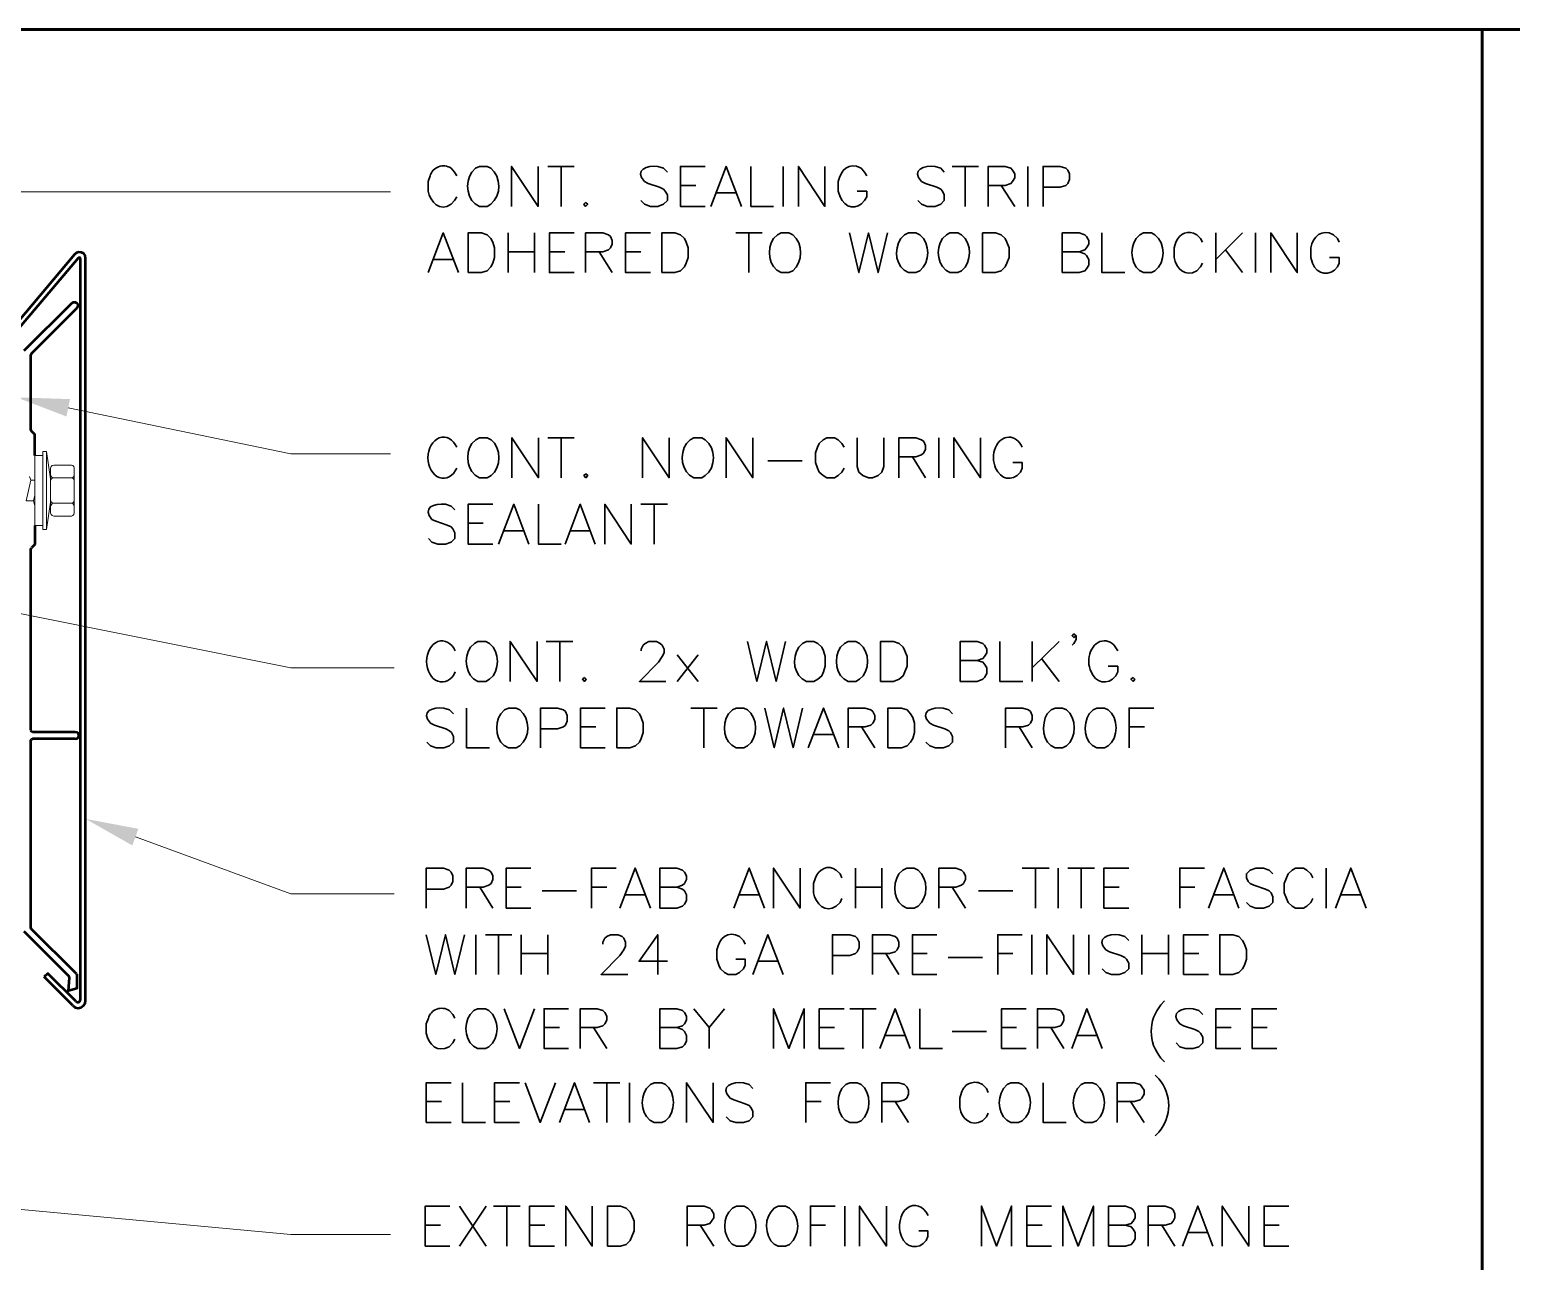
# Model space of a CAD drawing. Header units: inches. Extents: x 5 to 516, y -193 to 129.
# Drawn here: x 362.588 to 367.237, y -20.789 to -16.926 of the extents above; entities that cross this region are included whole.
import ezdxf

# ---------------------------------------------------------------- set-up
doc = ezdxf.new("R2010")
doc.units = ezdxf.units.IN
doc.header["$MEASUREMENT"] = 0
doc.layers.add('PDF5_Geometry', color=7, linetype='Continuous')
doc.layers.add('PDF5_Solid Fills', color=7, linetype='Continuous')

msp = doc.modelspace()

# ---------------------------------------------------------------- linework, layer by layer
at = {"layer": 'PDF5_Geometry', "lineweight": 60}
for points in [[(379.067698, -46.9256782), (379.067698, -16.9256758), (334.0676944, -16.9256758), (334.0676944, -46.9256782)], [(367.1454751, -24.4323428), (367.1454751, -16.9256758)]]:
    msp.add_lwpolyline(points, dxfattribs=at)
at = {"layer": 'PDF5_Geometry', "lineweight": 35}
for points in [[(363.9276969, -17.384563), (363.9210302, -17.3723408), (363.9099191, -17.3601185, 0.508478841), (363.8443635, -17.384563), (363.8376968, -17.4023408), (363.8376968, -17.4323408)], [(366.1488082, -19.9723408), (366.1376971, -19.984563, 0.369416811), (366.1376971, -20.1512297), (366.1488082, -20.1634519)], [(363.9221415, -20.0267864), (363.9154749, -20.0145642), (363.9043637, -20.002342, 0.508362924), (363.8388082, -20.0267864), (363.8321415, -20.0445642), (363.8321415, -20.0734531)], [(366.1199193, -20.2045638), (366.1310305, -20.216786, -0.369416811), (366.1310305, -20.3834527), (366.1199193, -20.3956749)], [(365.5954747, -20.2590094), (365.5899192, -20.2467872), (365.5776969, -20.2345649, 0.508478841), (365.5121414, -20.2590094), (365.5065858, -20.2767872), (365.5065858, -20.3067872)]]:
    msp.add_lwpolyline(points, format="xyb", dxfattribs=at)
for points in [[(364.0343629, -17.3601186), (364.0232518, -17.3545631), (363.9988073, -17.3545631), (363.9865851, -17.3601186), (363.975474, -17.3723409)], [(364.0999189, -17.4801192), (364.0999189, -17.3545636), (364.1832522, -17.4801192), (364.1832522, -17.3545636)], [(364.2132521, -17.3545631), (364.2965855, -17.3545631)], [(364.2554749, -17.3545631), (364.2554749, -17.4801186)], [(364.5888082, -17.3723401), (364.576586, -17.3601179), (364.5588082, -17.3545624)], [(364.7076966, -17.4801192), (364.6299188, -17.4801192), (364.6299188, -17.3545636), (364.7076966, -17.3545636)], [(364.725475, -17.4801192), (364.7732528, -17.3545636), (364.8210306, -17.4801192)], [(364.85103, -17.3545631), (364.85103, -17.4801186), (364.9221411, -17.4801186)], [(364.9521415, -17.3545631), (364.9521415, -17.4801186)], [(364.9999196, -17.4801192), (364.9999196, -17.3545636), (365.083253, -17.4801192), (365.083253, -17.3545636)], [(365.2143633, -17.384563), (365.2076966, -17.3723408), (365.1965855, -17.3601185)], [(365.4576969, -17.3723401), (365.4465858, -17.3601179), (365.428808, -17.3545624)], [(365.4821415, -17.3545631), (365.5654748, -17.3545631)], [(365.523252, -17.3545631), (365.523252, -17.4801186)], [(365.5954747, -17.4801192), (365.5954747, -17.3545636), (365.6488081, -17.3545636), (365.6665858, -17.3601192), (365.6721414, -17.3667858), (365.6788081, -17.377897), (365.6788081, -17.3901192), (365.6721414, -17.4023414), (365.6665858, -17.407897), (365.6488081, -17.4145636), (365.5954747, -17.4145636)], [(365.7199198, -17.3545631), (365.7199198, -17.4801186)], [(365.7676967, -17.4801192), (365.7676967, -17.3545636), (365.8210301, -17.3545636), (365.8388078, -17.3601192), (365.8454745, -17.3667858), (365.8510301, -17.377897), (365.8510301, -17.3956747), (365.8454745, -17.407897), (365.8388078, -17.4145636), (365.8210301, -17.4201192), (365.7676967, -17.4201192)], [(364.516586, -17.4023401), (364.5288082, -17.4078957), (364.5643638, -17.4201179), (364.576586, -17.4256735), (364.5821416, -17.4323401), (364.5888082, -17.4434513), (364.5888082, -17.461229), (364.576586, -17.4734513), (364.5588082, -17.4801179), (364.5354749, -17.4801179), (364.516586, -17.4734513), (364.5054749, -17.461229)], [(364.6299188, -17.4145629), (364.6776966, -17.4145629)], [(365.1243633, -17.4023408), (365.1243633, -17.4323408), (365.1310299, -17.4501186)], [(365.2076966, -17.4612297), (365.2143633, -17.4501186), (365.2143633, -17.4323408), (365.1843633, -17.4323408)], [(365.3865858, -17.4023401), (365.398808, -17.4078957), (365.4343636, -17.4201179), (365.4465858, -17.4256735), (365.4521413, -17.4323401), (365.4576969, -17.4434513), (365.4576969, -17.461229), (365.4465858, -17.4734513), (365.428808, -17.4801179), (365.4043635, -17.4801179), (365.3865858, -17.4734513), (365.3743635, -17.461229)], [(365.6365864, -17.4145629), (365.6788086, -17.4801185)], [(363.9099191, -17.4734519), (363.9210302, -17.4612297), (363.9276969, -17.4501186)], [(363.9988073, -17.4801186), (364.0232518, -17.4801186), (364.0343629, -17.473452)], [(364.7432521, -17.4378964), (364.8032521, -17.4378964)], [(363.8376971, -17.6878964), (363.8854749, -17.563452), (363.9332527, -17.6878964)], [(364.0888082, -17.5634525), (364.0888082, -17.687897)], [(364.1721415, -17.5634525), (364.1721415, -17.687897)], [(364.2965852, -17.6878964), (364.2188074, -17.6878964), (364.2188074, -17.563452), (364.2965852, -17.563452)], [(364.3321407, -17.6878964), (364.3321407, -17.563452), (364.3865851, -17.563452), (364.4043629, -17.5690075), (364.4099185, -17.5745631), (364.415474, -17.5867853), (364.415474, -17.5990075), (364.4099185, -17.6101187), (364.4043629, -17.6167853), (364.3865851, -17.6223409), (364.3321407, -17.6223409)], [(364.5354746, -17.6878964), (364.4576968, -17.6878964), (364.4576968, -17.563452), (364.5354746, -17.563452)], [(364.803253, -17.5634525), (364.8865864, -17.5634525)], [(364.8443636, -17.5634525), (364.8443636, -17.687897)], [(364.9821407, -17.5690081), (364.9699184, -17.5634525), (364.945474, -17.5634525), (364.9343629, -17.5690081), (364.9221407, -17.5812303)], [(365.1599188, -17.5634525), (365.1899188, -17.687897), (365.2199188, -17.5634525), (365.2499188, -17.687897), (365.2799188, -17.5634525)], [(365.3810303, -17.5690081), (365.368808, -17.5634525), (365.3454747, -17.5634525), (365.3332525, -17.5690081), (365.3210303, -17.5812303)], [(365.5121417, -17.5690081), (365.4999195, -17.5634525), (365.4754751, -17.5634525), (365.464364, -17.5690081), (365.4521417, -17.5812303)], [(365.8276966, -17.6878964), (365.8276966, -17.563452), (365.8810299, -17.563452), (365.8988077, -17.5690075), (365.9043632, -17.5745631), (365.9110299, -17.5867853), (365.9110299, -17.5990075), (365.9043632, -17.6101187), (365.8988077, -17.6167853), (365.8810299, -17.6223409), (365.8276966, -17.6223409)], [(365.9521416, -17.5634525), (365.9521416, -17.687897), (366.0243638, -17.687897)], [(366.1188086, -17.5690081), (366.1076975, -17.5634525), (366.083253, -17.5634525), (366.0710308, -17.5690081), (366.0599197, -17.5812303)], [(366.2676968, -17.5923425), (366.2621412, -17.5812314), (366.249919, -17.5690092)], [(366.3099195, -17.5634525), (366.3099195, -17.687897)], [(366.3932529, -17.5634525), (366.3099195, -17.6467859)], [(366.4343634, -17.5634525), (366.4343634, -17.687897)], [(366.4821415, -17.6878964), (366.4821415, -17.563452), (366.5654749, -17.6878964), (366.5654749, -17.563452)], [(366.6965863, -17.5923425), (366.6910308, -17.5812314), (366.6788085, -17.5690092)], [(366.1843634, -17.5923425), (366.1788079, -17.6101203), (366.1788079, -17.6401203)], [(366.3399194, -17.616786), (366.3932528, -17.6878971)], [(366.6076974, -17.6101203), (366.6076974, -17.6401203), (366.613253, -17.6578981)], [(363.8565852, -17.6467859), (363.9154741, -17.6467859)], [(364.0888082, -17.6223402), (364.1721415, -17.6223402)], [(364.2188074, -17.6223402), (364.2665852, -17.6223402)], [(364.3743635, -17.6223402), (364.4154746, -17.6878957)], [(364.4576968, -17.6223402), (364.5054746, -17.6223402)], [(365.88103, -17.6223402), (365.8988078, -17.6290068), (365.9043633, -17.6345624), (365.91103, -17.6467846), (365.91103, -17.6645624), (365.9043633, -17.6756735), (365.8988078, -17.6823402), (365.88103, -17.6878957), (365.8276966, -17.6878957)], [(366.249919, -17.6823425), (366.2621412, -17.6701203), (366.2676968, -17.6578981)], [(366.6910308, -17.6701203), (366.6965863, -17.6578981), (366.6965863, -17.6401203), (366.6665863, -17.6401203)], [(364.945474, -17.687897), (364.9699184, -17.687897), (364.9821407, -17.6823414)], [(365.3454747, -17.687897), (365.368808, -17.687897), (365.3810303, -17.6823414)], [(365.4754751, -17.687897), (365.4999195, -17.687897), (365.5121417, -17.6823414)], [(366.083253, -17.687897), (366.1076975, -17.687897), (366.1188086, -17.6823414)], [(364.035474, -18.2123402), (364.0232518, -18.2056735), (363.9988073, -18.2056735), (363.9876962, -18.2123402), (363.975474, -18.2234513)], [(364.1010299, -18.3312296), (364.1010299, -18.2056741), (364.1843633, -18.3312296), (364.1843633, -18.2056741)], [(364.2132521, -18.2056735), (364.2965855, -18.2056735)], [(364.2554749, -18.2056735), (364.2554749, -18.3312291)], [(364.5110302, -18.3312296), (364.5110302, -18.2056741), (364.5943636, -18.3312296), (364.5943636, -18.2056741)], [(364.7076971, -18.2123402), (364.696586, -18.2056735), (364.6721416, -18.2056735), (364.6599194, -18.2123402), (364.6488082, -18.2234513)], [(364.773252, -18.3312296), (364.773252, -18.2056741), (364.8565853, -18.3312296), (364.8565853, -18.2056741)], [(365.1432528, -18.2356757), (365.1365861, -18.2234535), (365.1243639, -18.2123424), (365.1132528, -18.2056757), (365.0888083, -18.2056757), (365.0776972, -18.2123424), (365.065475, -18.2234535), (365.0599194, -18.2356757), (365.0532528, -18.2534535), (365.0532528, -18.2834535), (365.0599194, -18.3012313), (365.065475, -18.3134535), (365.0776972, -18.3245646), (365.0888083, -18.3312313), (365.1132528, -18.3312313), (365.1243639, -18.3245646), (365.1365861, -18.3134535), (365.1432528, -18.3012313)], [(365.1843633, -18.2056735), (365.1843633, -18.2956735), (365.1899189, -18.3134513), (365.2021411, -18.3245624), (365.2199189, -18.3312291), (365.2321411, -18.3312291), (365.2499189, -18.3245624), (365.2621411, -18.3134513), (365.2676967, -18.2956735), (365.2676967, -18.2056735)], [(365.3154748, -18.3312296), (365.3154748, -18.2056741), (365.3688081, -18.2056741), (365.3865859, -18.2123407), (365.3932526, -18.2178963), (365.3988081, -18.2301185), (365.3988081, -18.2412296), (365.3932526, -18.2534519), (365.3865859, -18.2590074), (365.3688081, -18.2656741), (365.3154748, -18.2656741)], [(365.4410298, -18.2056735), (365.4410298, -18.3312291)], [(365.4876968, -18.3312296), (365.4876968, -18.2056741), (365.5710301, -18.3312296), (365.5710301, -18.2056741)], [(365.3576964, -18.2656756), (365.3988075, -18.3312312)], [(364.9043634, -18.2778962), (365.0121412, -18.2778962)], [(365.696586, -18.3134535), (365.7021416, -18.3012313), (365.7021416, -18.2834535), (365.6732527, -18.2834535)], [(363.9988073, -18.3312291), (364.0232518, -18.3312291), (364.035474, -18.3245624)], [(364.6721416, -18.3312291), (364.696586, -18.3312291), (364.7076971, -18.3245624)], [(363.9221415, -18.4323423), (363.9099193, -18.4201201), (363.8921415, -18.4145645)], [(364.0410299, -18.5390069), (363.9632521, -18.5390069), (363.9632521, -18.4145624), (364.0410299, -18.4145624)], [(364.0588083, -18.5390069), (364.1065861, -18.4145624), (364.1543639, -18.5390069)], [(364.1843633, -18.414563), (364.1843633, -18.5390074), (364.2554744, -18.5390074)], [(364.2676966, -18.5390069), (364.3154744, -18.4145624), (364.3621411, -18.5390069)], [(364.3921417, -18.5390069), (364.3921417, -18.4145624), (364.475475, -18.5390069), (364.475475, -18.4145624)], [(364.5054749, -18.414563), (364.5888082, -18.414563)], [(364.5476965, -18.414563), (364.5476965, -18.5390074)], [(363.8499193, -18.4623423), (363.8621415, -18.4678979), (363.8976971, -18.4801201), (363.9099193, -18.4856756), (363.9154749, -18.4912312), (363.9221415, -18.5034534), (363.9221415, -18.5212312), (363.9099193, -18.5334534), (363.8921415, -18.539009), (363.8688082, -18.539009), (363.8499193, -18.5334534), (363.8388082, -18.5212312)], [(363.9632521, -18.4734529), (364.0110299, -18.4734529)], [(364.0765853, -18.4978963), (364.1365854, -18.4978963)], [(364.2854748, -18.4978963), (364.3443637, -18.4978963)], [(365.8710304, -18.8267854), (365.8643637, -18.832341), (365.8588082, -18.8267854), (365.8643637, -18.8212299), (365.8710304, -18.8267854), (365.8710304, -18.8390076), (365.8643637, -18.8512299), (365.8588082, -18.8567854)], [(364.0310297, -18.8512291), (364.0188075, -18.8445625), (363.9943631, -18.8445625), (363.983252, -18.8512291), (363.9710297, -18.8623403)], [(364.0954746, -18.9701186), (364.0954746, -18.844563), (364.1799191, -18.9701186), (364.1799191, -18.844563)], [(364.2088079, -18.8445625), (364.2921412, -18.8445625)], [(364.2510295, -18.8445625), (364.2510295, -18.970118)], [(364.506586, -18.8745647), (364.506586, -18.8690091), (364.5132526, -18.8567869), (364.5188082, -18.8512313), (364.5310304, -18.8445646), (364.5543638, -18.8445646), (364.566586, -18.8512313), (364.5721415, -18.8567869), (364.5788082, -18.8690091), (364.5788082, -18.8801202), (364.5721415, -18.8923424), (364.5610304, -18.9101202), (364.5010304, -18.9701202), (364.5843638, -18.9701202)], [(364.8399193, -18.8445625), (364.8699193, -18.970118), (364.8999193, -18.8445625), (364.9299193, -18.970118), (364.9599193, -18.8445625)], [(365.0254753, -18.970118), (365.0488086, -18.970118), (365.0610308, -18.9634514), (365.073253, -18.9523403), (365.0788086, -18.940118), (365.0843642, -18.9223403), (365.0843642, -18.8923403), (365.0788086, -18.8745625), (365.073253, -18.8623403), (365.0610308, -18.8512291), (365.0488086, -18.8445625), (365.0254753, -18.8445625), (365.013253, -18.8512291), (365.0010308, -18.8623403)], [(365.1921411, -18.8512291), (365.1799189, -18.8445625), (365.1565856, -18.8445625), (365.1443633, -18.8512291), (365.1321411, -18.8623403)], [(365.5076971, -18.9701186), (365.5076971, -18.844563), (365.5610305, -18.844563), (365.5788082, -18.8512297), (365.5843638, -18.8567852), (365.5910305, -18.8690075), (365.5910305, -18.8801186), (365.5843638, -18.8923408), (365.5788082, -18.8978964), (365.5610305, -18.904563), (365.5076971, -18.904563)], [(365.632141, -18.8445625), (365.632141, -18.970118), (365.7043633, -18.970118)], [(365.817697, -18.8445625), (365.7332525, -18.9278958)], [(365.7332526, -18.8445625), (365.7332526, -18.970118)], [(364.6854744, -18.8867852), (364.6199188, -18.9701186)], [(364.6199192, -18.8867852), (364.6854748, -18.9701186)], [(365.5610305, -18.9045646), (365.5788083, -18.9101201), (365.5843639, -18.9156757), (365.5910305, -18.9278979), (365.5910305, -18.9456757), (365.5843639, -18.9578979), (365.5788083, -18.9634535), (365.5610305, -18.9701201), (365.5076972, -18.9701201)], [(365.7632525, -18.8978982), (365.8176969, -18.9701204)], [(365.9954752, -18.9523424), (366.0021418, -18.9401202), (366.0021418, -18.9223424), (365.9721418, -18.9223424)], [(363.9943631, -18.970118), (364.0188075, -18.970118), (364.0310297, -18.9634514)], [(365.1565856, -18.970118), (365.1799189, -18.970118), (365.1921411, -18.9634514)], [(363.9176961, -19.0712312), (363.9054739, -19.059009), (363.8876961, -19.0534535)], [(363.9588078, -19.0534519), (363.9588078, -19.1778964), (364.0310301, -19.1778964)], [(364.1254748, -19.0590075), (364.1143637, -19.0534519), (364.0899193, -19.0534519), (364.077697, -19.0590075), (364.0665859, -19.0712297)], [(364.1910297, -19.1778958), (364.1910297, -19.0534514), (364.244363, -19.0534514), (364.2632519, -19.0590069), (364.2688074, -19.0645625), (364.274363, -19.0767847), (364.274363, -19.0945625), (364.2688074, -19.1067847), (364.2632519, -19.1123403), (364.244363, -19.1190069), (364.1910297, -19.1190069)], [(364.3932524, -19.1778958), (364.3165858, -19.1778958), (364.3165858, -19.0534514), (364.3932524, -19.0534514)], [(364.6621409, -19.0534519), (364.7454742, -19.0534519)], [(364.7032526, -19.0534519), (364.7032526, -19.1778964)], [(364.8399185, -19.0590075), (364.8288074, -19.0534519), (364.804363, -19.0534519), (364.7932518, -19.0590075), (364.7810296, -19.0712297)], [(364.8943638, -19.0534519), (364.9243638, -19.1778964), (364.9532527, -19.0534519), (364.9832527, -19.1778964), (365.0132527, -19.0534519)], [(365.0310306, -19.1778958), (365.0788084, -19.0534514), (365.1265862, -19.1778958)], [(365.1565856, -19.1778958), (365.1565856, -19.0534514), (365.2099189, -19.0534514), (365.2276967, -19.0590069), (365.2332522, -19.0645625), (365.2399189, -19.0767847), (365.2399189, -19.0890069), (365.2332522, -19.1012292), (365.2276967, -19.1067847), (365.2099189, -19.1123403), (365.1565856, -19.1123403)], [(365.4832525, -19.0712312), (365.4721414, -19.059009), (365.4543636, -19.0534535)], [(365.6499192, -19.1778958), (365.6499192, -19.0534514), (365.7043637, -19.0534514), (365.7221414, -19.0590069), (365.727697, -19.0645625), (365.7332526, -19.0767847), (365.7332526, -19.0890069), (365.727697, -19.1012292), (365.7221414, -19.1067847), (365.7043637, -19.1123403), (365.6499192, -19.1123403)], [(365.8410308, -19.0590075), (365.8288086, -19.0534519), (365.8054752, -19.0534519), (365.793253, -19.0590075), (365.7810308, -19.0712297)], [(365.9721411, -19.0590075), (365.9599189, -19.0534519), (365.9365855, -19.0534519), (365.9243633, -19.0590075), (365.9121411, -19.0712297)], [(366.0376971, -19.1778958), (366.0376971, -19.0534514), (366.1154749, -19.0534514)], [(363.8454739, -19.1012312), (363.8576961, -19.1067868), (363.8932517, -19.119009), (363.9054739, -19.1245646), (363.9110295, -19.1301201), (363.9176961, -19.1423424), (363.9176961, -19.1601201), (363.9054739, -19.1723424), (363.8876961, -19.1778979), (363.8632517, -19.1778979), (363.8454739, -19.1723424), (363.8343628, -19.1601201)], [(365.4121414, -19.1012312), (365.4243636, -19.1067868), (365.4599192, -19.119009), (365.4721414, -19.1245646), (365.477697, -19.1301201), (365.4832525, -19.1423424), (365.4832525, -19.1601201), (365.4721414, -19.1723424), (365.4543636, -19.1778979), (365.4299192, -19.1778979), (365.4121414, -19.1723424), (365.3999192, -19.1601201)], [(364.3165858, -19.1123418), (364.3643636, -19.1123418)], [(365.0488076, -19.1367853), (365.1088077, -19.1367853)], [(365.1976973, -19.1123418), (365.2399195, -19.1778974)], [(365.692142, -19.1123418), (365.7332531, -19.1778974)], [(366.0376971, -19.1123418), (366.0854748, -19.1123418)], [(364.0899193, -19.1778964), (364.1143637, -19.1778964), (364.1254748, -19.1723408)], [(364.804363, -19.1778964), (364.8288074, -19.1778964), (364.8399185, -19.1723408)], [(365.8054752, -19.1778964), (365.8288086, -19.1778964), (365.8410308, -19.1723408)], [(365.9365855, -19.1778964), (365.9599189, -19.1778964), (365.9721411, -19.1723408)], [(363.8321407, -19.6812302), (363.8321407, -19.5556746), (363.8865851, -19.5556746), (363.9043629, -19.5623413), (363.9099184, -19.5678969), (363.915474, -19.5801191), (363.915474, -19.5978969), (363.9099184, -19.609008), (363.9043629, -19.6156746), (363.8865851, -19.6212302), (363.8321407, -19.6212302)], [(363.9576968, -19.6812302), (363.9576968, -19.5556746), (364.0110301, -19.5556746), (364.0288079, -19.5623413), (364.0354745, -19.5678969), (364.0410301, -19.5801191), (364.0410301, -19.5912302), (364.0354745, -19.6034524), (364.0288079, -19.609008), (364.0110301, -19.6156746), (363.9576968, -19.6156746)], [(364.1599195, -19.6812302), (364.0832529, -19.6812302), (364.0832529, -19.5556746), (364.1599195, -19.5556746)], [(364.3510299, -19.6812302), (364.3510299, -19.5556746), (364.4276966, -19.5556746)], [(364.4399186, -19.6812302), (364.4876964, -19.5556746), (364.5354742, -19.6812302)], [(364.5654747, -19.6812302), (364.5654747, -19.5556746), (364.6188081, -19.5556746), (364.6365858, -19.5623413), (364.6421414, -19.5678969), (364.6488081, -19.5801191), (364.6488081, -19.5912302), (364.6421414, -19.6034524), (364.6365858, -19.609008), (364.6188081, -19.6156746), (364.5654747, -19.6156746)], [(364.7976966, -19.6812302), (364.8454743, -19.5556746), (364.8932521, -19.6812302)], [(364.9221416, -19.6812302), (364.9221416, -19.5556746), (365.0054749, -19.6812302), (365.0054749, -19.5556746)], [(365.1365864, -19.585674), (365.1310308, -19.5734518), (365.1188086, -19.5623407)], [(365.178808, -19.5556741), (365.178808, -19.6812297)], [(365.2621414, -19.5556741), (365.2621414, -19.6812297)], [(365.3754749, -19.5623408), (365.3632527, -19.5556741), (365.3399194, -19.5556741), (365.3276971, -19.5623408), (365.3154749, -19.5734519)], [(365.4410298, -19.6812302), (365.4410298, -19.5556746), (365.4943631, -19.5556746), (365.5121409, -19.5623413), (365.5176964, -19.5678969), (365.5243631, -19.5801191), (365.5243631, -19.5912302), (365.5176964, -19.6034524), (365.5121409, -19.609008), (365.4943631, -19.6156746), (365.4410298, -19.6156746)], [(365.7021416, -19.5556741), (365.786586, -19.5556741)], [(365.7443632, -19.5556741), (365.7443632, -19.6812297)], [(365.8154748, -19.5556741), (365.8154748, -19.6812297)], [(365.8454747, -19.5556741), (365.9288081, -19.5556741)], [(365.8876964, -19.5556741), (365.8876964, -19.6812297)], [(366.0365858, -19.6812302), (365.958808, -19.6812302), (365.958808, -19.5556746), (366.0365858, -19.5556746)], [(366.1965863, -19.6812302), (366.1965863, -19.5556746), (366.2743641, -19.5556746)], [(366.286586, -19.6812302), (366.3343638, -19.5556746), (366.3821416, -19.6812302)], [(366.4888079, -19.5734534), (366.4765857, -19.5623423), (366.4588079, -19.5556756), (366.4354746, -19.5556756), (366.4176968, -19.5623423), (366.4054746, -19.5734534), (366.4054746, -19.5856756), (366.4110302, -19.5978979), (366.4176968, -19.6034534), (366.4288079, -19.609009), (366.4654746, -19.6212312), (366.4765857, -19.6267868), (366.4832524, -19.6334534), (366.4888079, -19.6456756), (366.4888079, -19.6634534), (366.4765857, -19.6745645), (366.4588079, -19.6812312), (366.4354746, -19.6812312), (366.4176968, -19.6745645), (366.4054746, -19.6634534)], [(366.6143641, -19.585674), (366.6076974, -19.5734518), (366.5954752, -19.5623407), (366.584364, -19.555674), (366.5599196, -19.555674), (366.5488085, -19.5623407), (366.5365863, -19.5734518), (366.5310307, -19.585674), (366.524364, -19.6034518), (366.524364, -19.6334518), (366.5310307, -19.6512296), (366.5365863, -19.6634518), (366.5488085, -19.6745629), (366.5599196, -19.6812296), (366.584364, -19.6812296), (366.5954752, -19.6745629), (366.6076974, -19.6634518), (366.6143641, -19.6512296)], [(366.6554746, -19.5556741), (366.6554746, -19.6812297)], [(366.6854745, -19.6812302), (366.7332523, -19.5556746), (366.7810301, -19.6812302)], [(363.9999195, -19.6156762), (364.0410306, -19.6812317)], [(364.0832529, -19.6156762), (364.1299195, -19.6156762)], [(364.3510299, -19.6156762), (364.3988077, -19.6156762)], [(364.6188082, -19.6156762), (364.6365859, -19.6212317), (364.6421415, -19.6267873), (364.6488082, -19.6390095), (364.6488082, -19.6567873), (364.6421415, -19.6690095), (364.6365859, -19.6745651), (364.6188082, -19.6812317), (364.5654748, -19.6812317)], [(365.053253, -19.585674), (365.0476975, -19.6034518), (365.0476975, -19.6334518)], [(365.178808, -19.6156762), (365.2621414, -19.6156762)], [(365.4821415, -19.6156762), (365.5243637, -19.6812317)], [(365.958808, -19.6156762), (366.0065858, -19.6156762)], [(366.1965863, -19.6156762), (366.2443641, -19.6156762)], [(364.1954739, -19.6267868), (364.3032517, -19.6267868)], [(364.4576968, -19.6390074), (364.5176968, -19.6390074)], [(364.8154747, -19.6390074), (364.8743636, -19.6390074)], [(365.1188086, -19.6745629), (365.1310308, -19.6634518), (365.1365864, -19.6512296)], [(365.5654748, -19.6267868), (365.6732526, -19.6267868)], [(366.3043631, -19.6390074), (366.363252, -19.6390074)], [(366.7032527, -19.6390074), (366.7632527, -19.6390074)], [(365.3399194, -19.6812297), (365.3632527, -19.6812297), (365.3754749, -19.674563)], [(363.8321407, -19.7645635), (363.8621407, -19.889008), (363.8921407, -19.7645635), (363.9221407, -19.889008), (363.9521407, -19.7645635)], [(363.9876967, -19.7645635), (363.9876967, -19.889008)], [(364.0176966, -19.7645635), (364.1010299, -19.7645635)], [(364.0588083, -19.7645635), (364.0588083, -19.889008)], [(364.1299188, -19.7645635), (364.1299188, -19.889008)], [(364.2132521, -19.7645635), (364.2132521, -19.889008)], [(364.3865863, -19.7945635), (364.3865863, -19.7878968), (364.3921419, -19.7756746), (364.3988085, -19.770119), (364.4099197, -19.7645635), (364.4343641, -19.7645635), (364.4465863, -19.770119), (364.4521419, -19.7756746), (364.4576974, -19.7878968), (364.4576974, -19.800119), (364.4521419, -19.8123412), (364.4399197, -19.830119), (364.3810308, -19.8890079), (364.4643641, -19.8890079)], [(364.5588083, -19.889008), (364.5588083, -19.7645635), (364.4999194, -19.8478969), (364.5888083, -19.8478969)], [(364.8332529, -19.7945635), (364.8276974, -19.7823412), (364.8154752, -19.770119)], [(364.8565853, -19.8890075), (364.9043631, -19.764563), (364.9521409, -19.8890075)], [(365.1065853, -19.8890075), (365.1065853, -19.764563), (365.1610298, -19.764563), (365.1788076, -19.7701186), (365.1843631, -19.7756741), (365.1910298, -19.7878963), (365.1910298, -19.8056741), (365.1843631, -19.8178963), (365.1788076, -19.8234519), (365.1610298, -19.8301186), (365.1065853, -19.8301186)], [(365.2321414, -19.8890075), (365.2321414, -19.764563), (365.2854748, -19.764563), (365.3032526, -19.7701186), (365.3099192, -19.7756741), (365.3154748, -19.7878963), (365.3154748, -19.8001186), (365.3099192, -19.8123408), (365.3032526, -19.8178963), (365.2854748, -19.8234519), (365.2321414, -19.8234519)], [(365.4343631, -19.8890075), (365.3576964, -19.8890075), (365.3576964, -19.764563), (365.4343631, -19.764563)], [(365.6254746, -19.8890075), (365.6254746, -19.764563), (365.7021413, -19.764563)], [(365.7321415, -19.7645635), (365.7321415, -19.889008)], [(365.7799196, -19.8890075), (365.7799196, -19.764563), (365.8632529, -19.8890075), (365.8632529, -19.764563)], [(365.9110299, -19.7645635), (365.9110299, -19.889008)], [(366.036586, -19.7823429), (366.0243638, -19.7701206), (366.006586, -19.7645651)], [(366.0776966, -19.7645635), (366.0776966, -19.889008)], [(366.1610299, -19.7645635), (366.1610299, -19.889008)], [(366.2865858, -19.8890075), (366.208808, -19.8890075), (366.208808, -19.764563), (366.2865858, -19.764563)], [(364.1299188, -19.8234534), (364.2132521, -19.8234534)], [(364.744364, -19.8123412), (364.744364, -19.8412301), (364.7499196, -19.860119), (364.7554751, -19.8712301), (364.7676974, -19.8834524), (364.7799196, -19.8890079), (364.8032529, -19.8890079), (364.8154752, -19.8834524), (364.8276974, -19.8712301), (364.8332529, -19.860119), (364.8332529, -19.8412301), (364.8032529, -19.8412301)], [(364.8743635, -19.8478969), (364.9343635, -19.8478969)], [(365.2743631, -19.8234534), (365.3154742, -19.889009)], [(365.3576964, -19.8234534), (365.4043631, -19.8234534)], [(365.4699197, -19.835674), (365.5776975, -19.835674)], [(365.6254746, -19.8234534), (365.6732524, -19.8234534)], [(365.9643638, -19.8123429), (365.976586, -19.8178984), (366.0121416, -19.8301206), (366.0243638, -19.8356762), (366.0299193, -19.8412318), (366.036586, -19.853454), (366.036586, -19.8712318), (366.0243638, -19.883454), (366.006586, -19.8890095), (365.9821416, -19.8890095), (365.9643638, -19.883454), (365.9532527, -19.8712318)], [(366.0776966, -19.8234534), (366.1610299, -19.8234534)], [(366.208808, -19.8234534), (366.2565858, -19.8234534)], [(364.0288076, -20.0023421), (364.0176965, -19.9967865), (363.993252, -19.9967865), (363.9810298, -20.0023421), (363.9699187, -20.0145643)], [(364.0765853, -19.9967865), (364.1243631, -20.121231), (364.1721409, -19.9967865)], [(364.2788081, -20.1212304), (364.2021415, -20.1212304), (364.2021415, -19.996786), (364.2788081, -19.996786)], [(364.3154747, -20.1212304), (364.3154747, -19.996786), (364.368808, -19.996786), (364.3865858, -20.0023415), (364.3921414, -20.0090082), (364.398808, -20.0201193), (364.398808, -20.0323415), (364.3921414, -20.0445637), (364.3865858, -20.0501193), (364.368808, -20.0556749), (364.3154747, -20.0556749)], [(364.5654747, -20.1212304), (364.5654747, -19.996786), (364.6188081, -19.996786), (364.6365858, -20.0023415), (364.6421414, -20.0090082), (364.6488081, -20.0201193), (364.6488081, -20.0323415), (364.6421414, -20.0445637), (364.6365858, -20.0501193), (364.6188081, -20.0556749), (364.5654747, -20.0556749)], [(364.6721416, -19.9967865), (364.7199194, -20.0556754), (364.7199194, -20.121231)], [(364.7676966, -19.9967865), (364.7199189, -20.0556754)], [(364.9221416, -20.1212304), (364.9221416, -19.996786), (364.9699194, -20.1212304), (365.0176972, -19.996786), (365.0176972, -20.1212304)], [(365.1432526, -20.1212304), (365.0654748, -20.1212304), (365.0654748, -19.996786), (365.1432526, -19.996786)], [(365.1610298, -19.9967865), (365.2443632, -19.9967865)], [(365.2021415, -19.9967865), (365.2021415, -20.121231)], [(365.255475, -20.1212304), (365.3032527, -19.996786), (365.3510305, -20.1212304)], [(365.3810299, -19.9967865), (365.3810299, -20.121231), (365.4521411, -20.121231)], [(365.714363, -20.1212304), (365.6376964, -20.1212304), (365.6376964, -19.996786), (365.714363, -19.996786)], [(365.7499197, -20.1212304), (365.7499197, -19.996786), (365.8043641, -19.996786), (365.8221419, -20.0023415), (365.8276975, -20.0090082), (365.833253, -20.0201193), (365.833253, -20.0323415), (365.8276975, -20.0445637), (365.8221419, -20.0501193), (365.8043641, -20.0556749), (365.7499197, -20.0556749)], [(365.8576965, -20.1212304), (365.9054742, -19.996786), (365.953252, -20.1212304)], [(366.2688078, -20.0145636), (366.2565856, -20.0023413), (366.2388078, -19.9967858)], [(366.3876973, -20.1212304), (366.3099195, -20.1212304), (366.3099195, -19.996786), (366.3876973, -19.996786)], [(366.5010306, -20.1212304), (366.4232528, -20.1212304), (366.4232528, -19.996786), (366.5010306, -19.996786)], [(364.2021415, -20.0556741), (364.2499192, -20.0556741)], [(364.3565853, -20.0556741), (364.3988075, -20.1212297)], [(364.6188082, -20.0556741), (364.6365859, -20.0623408), (364.6421415, -20.0678964), (364.6488082, -20.0801186), (364.6488082, -20.0978964), (364.6421415, -20.1101186), (364.6365859, -20.1156741), (364.6188082, -20.1212297), (364.5654748, -20.1212297)], [(365.0654748, -20.0556741), (365.1132525, -20.0556741)], [(365.2743631, -20.0801199), (365.333252, -20.0801199)], [(365.4821415, -20.067897), (365.5899193, -20.067897)], [(365.6376964, -20.0556741), (365.684363, -20.0556741)], [(365.7921413, -20.0556741), (365.8332524, -20.1212297)], [(365.8754747, -20.0801199), (365.9354747, -20.0801199)], [(366.1965856, -20.0445636), (366.2088078, -20.0501191), (366.2443634, -20.0623413), (366.2565856, -20.0678969), (366.2621412, -20.0734525), (366.2688078, -20.0856747), (366.2688078, -20.1034525), (366.2565856, -20.1156747), (366.2388078, -20.1212302), (366.2143634, -20.1212302), (366.1965856, -20.1156747), (366.1854745, -20.1034525)], [(366.3099195, -20.0556741), (366.3576973, -20.0556741)], [(366.4232528, -20.0556741), (366.4710306, -20.0556741)], [(363.9043637, -20.1156753), (363.9154749, -20.1034531), (363.9221415, -20.092342)], [(363.993252, -20.121231), (364.0176965, -20.121231), (364.0288076, -20.1156754)], [(363.9099184, -20.3534534), (363.8321407, -20.3534534), (363.8321407, -20.2290089), (363.9099184, -20.2290089)], [(363.9454739, -20.2290072), (363.9454739, -20.3534517), (364.0176961, -20.3534517)], [(364.1243632, -20.3534534), (364.0465854, -20.3534534), (364.0465854, -20.2290089), (364.1243632, -20.2290089)], [(364.1421416, -20.2290072), (364.1899194, -20.3534517), (364.2376972, -20.2290072)], [(364.2499196, -20.3534534), (364.2976973, -20.2290089), (364.344364, -20.3534534)], [(364.3565853, -20.2290072), (364.4399186, -20.2290072)], [(364.398808, -20.2290072), (364.398808, -20.3534517)], [(364.4699197, -20.2290072), (364.4699197, -20.3534517)], [(364.5832521, -20.2345628), (364.5710299, -20.2290072), (364.5476965, -20.2290072), (364.5354743, -20.2345628), (364.5232521, -20.246785)], [(364.6488081, -20.3534534), (364.6488081, -20.2290089), (364.7321414, -20.3534534), (364.7321414, -20.2290089)], [(364.8565853, -20.2467865), (364.8454742, -20.2345643), (364.8276964, -20.2290088)], [(365.023252, -20.3534534), (365.023252, -20.2290089), (365.1010298, -20.2290089)], [(365.1965854, -20.2345628), (365.1843632, -20.2290072), (365.1610298, -20.2290072), (365.1488076, -20.2345628), (365.1365854, -20.246785)], [(365.2621414, -20.3534534), (365.2621414, -20.2290089), (365.3154747, -20.2290089), (365.3332525, -20.2345645), (365.3399191, -20.2412312), (365.3454747, -20.2523423), (365.3454747, -20.2645645), (365.3399191, -20.2767867), (365.3332525, -20.2823423), (365.3154747, -20.2878978), (365.2621414, -20.2878978)], [(365.7021419, -20.2345628), (365.6910308, -20.2290072), (365.6665863, -20.2290072), (365.6554752, -20.2345628), (365.643253, -20.246785)], [(365.7676967, -20.2290072), (365.7676967, -20.3534517), (365.839919, -20.3534517)], [(365.9354748, -20.2345628), (365.9232526, -20.2290072), (365.8988082, -20.2290072), (365.8876971, -20.2345628), (365.8754748, -20.246785)], [(365.9999197, -20.3534534), (365.9999197, -20.2290089), (366.0543641, -20.2290089), (366.0721419, -20.2345645), (366.0776975, -20.2412312), (366.0843641, -20.2523423), (366.0843641, -20.2645645), (366.0776975, -20.2767867), (366.0721419, -20.2823423), (366.0543641, -20.2878978), (365.9999197, -20.2878978)], [(363.8321407, -20.2878971), (363.8799184, -20.2878971)], [(364.0465854, -20.2878971), (364.0943632, -20.2878971)], [(364.2676966, -20.3123406), (364.3265855, -20.3123406)], [(364.7854742, -20.2767865), (364.7976964, -20.2823421), (364.833252, -20.2945643), (364.8454742, -20.3001199), (364.8510298, -20.3067865), (364.8565853, -20.3178976), (364.8565853, -20.3356754), (364.8454742, -20.3478976), (364.8276964, -20.3534532), (364.803252, -20.3534532), (364.7854742, -20.3478976), (364.773252, -20.3356754)], [(365.023252, -20.2878971), (365.0710298, -20.2878971)], [(365.3032531, -20.2878971), (365.3454753, -20.3534527)], [(366.0421413, -20.2878971), (366.0843636, -20.3534527)], [(364.5476965, -20.3534517), (364.5710299, -20.3534517), (364.5832521, -20.3478961)], [(365.1610298, -20.3534517), (365.1843632, -20.3534517), (365.1965854, -20.3478961)], [(365.5776969, -20.3478983), (365.5899192, -20.3356761), (365.5954747, -20.3245649)], [(365.6665863, -20.3534517), (365.6910308, -20.3534517), (365.7021419, -20.3478961)], [(365.8988082, -20.3534517), (365.9232526, -20.3534517), (365.9354748, -20.3478961)], [(363.9065852, -20.7412301), (363.8288075, -20.7412301), (363.8288075, -20.6156745), (363.9065852, -20.6156745)], [(363.9365854, -20.6156763), (364.0199187, -20.7412318)], [(364.0199187, -20.6156763), (363.9365854, -20.7412318)], [(364.0432522, -20.6156763), (364.1265856, -20.6156763)], [(364.085475, -20.6156763), (364.085475, -20.7412318)], [(364.2343633, -20.7412301), (364.1565855, -20.7412301), (364.1565855, -20.6156745), (364.2343633, -20.6156745)], [(364.2699187, -20.7412301), (364.2699187, -20.6156745), (364.3532521, -20.7412301), (364.3532521, -20.6156745)], [(364.6510302, -20.7412301), (364.6510302, -20.6156745), (364.7043635, -20.6156745), (364.7221413, -20.6223412), (364.7276969, -20.6278968), (364.7343635, -20.640119), (364.7343635, -20.6523412), (364.7276969, -20.6634523), (364.7221413, -20.670119), (364.7043635, -20.6756745), (364.6510302, -20.6756745)], [(364.8410307, -20.6223429), (364.8299196, -20.6156763), (364.8054752, -20.6156763), (364.7932529, -20.6223429), (364.7821418, -20.6345652)], [(364.972141, -20.6223429), (364.9599188, -20.6156763), (364.9365855, -20.6156763), (364.9243632, -20.6223429), (364.9132521, -20.6345652)], [(365.037697, -20.7412301), (365.037697, -20.6156745), (365.1154748, -20.6156745)], [(365.1454749, -20.6156763), (365.1454749, -20.7412318)], [(365.1921419, -20.7412301), (365.1921419, -20.6156745), (365.2765864, -20.7412301), (365.2765864, -20.6156745)], [(365.5743633, -20.7412301), (365.5743633, -20.6156745), (365.62103, -20.7412301), (365.6688078, -20.6156745), (365.6688078, -20.7412301)], [(365.7943632, -20.7412301), (365.7165854, -20.7412301), (365.7165854, -20.6156745), (365.7943632, -20.6156745)], [(365.8299187, -20.7412301), (365.8299187, -20.6156745), (365.8776965, -20.7412301), (365.9254742, -20.6156745), (365.9254742, -20.7412301)], [(365.9732518, -20.7412301), (365.9732518, -20.6156745), (366.0265852, -20.6156745), (366.044363, -20.6223412), (366.0499185, -20.6278968), (366.0565852, -20.640119), (366.0565852, -20.6523412), (366.0499185, -20.6634523), (366.044363, -20.670119), (366.0265852, -20.6756745), (365.9732518, -20.6756745)], [(366.0976969, -20.7412301), (366.0976969, -20.6156745), (366.1510302, -20.6156745), (366.1699191, -20.6223412), (366.1754747, -20.6278968), (366.1810302, -20.640119), (366.1810302, -20.6523412), (366.1754747, -20.6634523), (366.1699191, -20.670119), (366.1510302, -20.6756745), (366.0976969, -20.6756745)], [(366.2054748, -20.7412301), (366.2532526, -20.6156745), (366.2999193, -20.7412301)], [(366.3299187, -20.7412301), (366.3299187, -20.6156745), (366.4132521, -20.7412301), (366.4132521, -20.6156745)], [(366.5388079, -20.7412301), (366.4610302, -20.7412301), (366.4610302, -20.6156745), (366.5388079, -20.6156745)], [(363.8288075, -20.6756761), (363.8765852, -20.6756761)], [(364.1565855, -20.6756761), (364.2043633, -20.6756761)], [(364.6921419, -20.6756761), (364.7343641, -20.7412316)], [(365.037697, -20.6756761), (365.0854748, -20.6756761)], [(365.7165854, -20.6756761), (365.7643632, -20.6756761)], [(366.0265853, -20.6756761), (366.0443631, -20.6812316), (366.0499186, -20.6878983), (366.0565853, -20.6990094), (366.0565853, -20.7178983), (366.0499186, -20.7290094), (366.0443631, -20.7356761), (366.0265853, -20.7412316), (365.9732519, -20.7412316)], [(366.1399185, -20.6756761), (366.1810296, -20.7412316)], [(366.4610302, -20.6756761), (366.5088079, -20.6756761)], [(364.8054752, -20.7412318), (364.8299196, -20.7412318), (364.8410307, -20.7356763)], [(364.9365855, -20.7412318), (364.9599188, -20.7412318), (364.972141, -20.7356763)], [(365.40103, -20.7234517), (365.4065856, -20.7112295), (365.4065856, -20.6934517), (365.3776967, -20.6934517)], [(366.2232519, -20.6990096), (366.2821408, -20.6990096)]]:
    msp.add_lwpolyline(points, dxfattribs=at)
at = {"layer": 'PDF5_Geometry', "lineweight": 15}
for points in [[(358.1599193, -18.1856744), (362.5476975, -17.4345632), (363.7199196, -17.4345632)], [(361.9843633, -18.0345626), (362.5476967, -17.4345625), (363.719919, -17.4345625)], [(362.7088077, -18.1123417), (363.4076967, -18.2556751), (363.7199189, -18.2556751)], [(362.604363, -18.4812291), (362.604363, -18.2612291), (362.6288075, -18.2612291)], [(362.6410298, -18.4934521), (362.6288076, -18.4934521), (362.6288076, -18.2490076)], [(362.6288076, -18.2490085), (362.6410298, -18.2490085)], [(362.6410304, -18.4934521), (362.6410304, -18.2490076)], [(362.6410304, -18.2490085), (362.6532527, -18.3345641)], [(362.6532522, -18.3412297), (362.6532522, -18.3012297), (362.6554744, -18.2956742), (362.6588077, -18.2923408), (362.6632522, -18.2912297)], [(362.6632518, -18.2912313), (362.7188073, -18.2912313), (362.7232518, -18.2923424), (362.7265851, -18.2956757), (362.7276962, -18.3012313)], [(362.7188081, -18.4512308), (362.7232525, -18.4501197), (362.7265859, -18.4467864), (362.727697, -18.4412308), (362.727697, -18.3012308)], [(362.5910302, -18.3390082), (362.5765858, -18.4034527)], [(362.587697, -18.3267854), (362.5910304, -18.3390076), (362.6043637, -18.3390076)], [(362.6410299, -18.4934522), (362.6532522, -18.4078966), (362.6532522, -18.3345633)], [(362.6532518, -18.3212296), (362.655474, -18.3267852), (362.6588073, -18.3301185), (362.6632518, -18.3312296), (362.7188073, -18.3312296), (362.7232518, -18.3323408), (362.7265851, -18.3356741), (362.7276962, -18.3412296)], [(362.6532522, -18.3412304), (362.6554744, -18.3356748), (362.6588077, -18.3323415), (362.6632522, -18.3312304)], [(362.727697, -18.3212312), (362.7265859, -18.3267867), (362.7232525, -18.3301201), (362.7188081, -18.3312312)], [(362.5765852, -18.4034523), (362.5999186, -18.4034523)], [(362.604363, -18.3856753), (362.5999186, -18.403453)], [(362.5999187, -18.4034523), (362.6032521, -18.4156745), (362.6043632, -18.4145634)], [(362.6532518, -18.4012309), (362.655474, -18.4067865), (362.6588073, -18.4101198), (362.6632518, -18.4112309), (362.7188073, -18.4112309)], [(362.6532522, -18.4078966), (362.6532522, -18.4412299)], [(362.6532522, -18.4212316), (362.6554744, -18.4167872), (362.6588077, -18.4123428), (362.6632522, -18.4112316)], [(362.727697, -18.4012302), (362.7265859, -18.4067858), (362.7232525, -18.4101191), (362.7188081, -18.4112302), (362.7232525, -18.4123413), (362.7265859, -18.4167858), (362.727697, -18.4212302)], [(362.604363, -18.4123409), (362.6032519, -18.4156742)], [(362.6532518, -18.4412293), (362.655474, -18.4467848), (362.6588073, -18.4501182), (362.6632518, -18.4512293), (362.7188073, -18.4512293)], [(362.604363, -18.4812315), (362.6288075, -18.4812315)], [(361.6954737, -18.584564), (363.4076961, -18.9278974), (363.7310294, -18.9278974)], [(362.9199193, -19.457898), (363.4076971, -19.6367869), (363.7310305, -19.6367869)], [(357.6543628, -20.1712318), (363.4076965, -20.7045651), (363.719919, -20.7045651)]]:
    msp.add_lwpolyline(points, dxfattribs=at)
at = {"layer": 'PDF5_Geometry', "lineweight": 35}
for points in [[(364.3321407, -17.4678963), (364.3265851, -17.4734519), (364.3321407, -17.4801186), (364.3388074, -17.4734519)], [(363.9632521, -17.6878964), (363.9632521, -17.563452), (364.0054743, -17.563452), (364.0232521, -17.5690075), (364.0343632, -17.5812298), (364.0410299, -17.5923409), (364.0465854, -17.6101187), (364.0465854, -17.6401187), (364.0410299, -17.6578964), (364.0343632, -17.6701187), (364.0232521, -17.6823409), (364.0054743, -17.6878964)], [(364.5710301, -17.6878964), (364.5710301, -17.563452), (364.6121412, -17.563452), (364.629919, -17.5690075), (364.6421412, -17.5812298), (364.6476967, -17.5923409), (364.6543634, -17.6101187), (364.6543634, -17.6401187), (364.6476967, -17.6578964), (364.6421412, -17.6701187), (364.629919, -17.6823409), (364.6121412, -17.6878964)], [(365.5776965, -17.6878964), (365.5776965, -17.563452), (365.6188076, -17.563452), (365.6365854, -17.5690075), (365.6488077, -17.5812298), (365.6543632, -17.5923409), (365.6610299, -17.6101187), (365.6610299, -17.6401187), (365.6543632, -17.6578964), (365.6488077, -17.6701187), (365.6365854, -17.6823409), (365.6188076, -17.6878964)], [(364.3332529, -18.3190091), (364.3265862, -18.3245646), (364.3332529, -18.3312313), (364.3388084, -18.3245646)], [(365.2576971, -18.9701186), (365.2576971, -18.844563), (365.2988082, -18.844563), (365.316586, -18.8512297), (365.3288082, -18.8623408), (365.3343638, -18.874563), (365.3410304, -18.8923408), (365.3410304, -18.9223408), (365.3343638, -18.9401186), (365.3288082, -18.9523408), (365.316586, -18.9634519), (365.2988082, -18.9701186)], [(364.3288075, -18.957898), (364.3221408, -18.9634535), (364.3288075, -18.9701202), (364.3343631, -18.9634535)], [(366.0499188, -18.957898), (366.0432521, -18.9634535), (366.0499188, -18.9701202), (366.0554743, -18.9634535)], [(364.429919, -19.1778958), (364.429919, -19.0534514), (364.4710301, -19.0534514), (364.4888079, -19.0590069), (364.5010301, -19.0712292), (364.5065857, -19.0834514), (364.5132524, -19.1012292), (364.5132524, -19.1301181), (364.5065857, -19.1490069), (364.5010301, -19.1601181), (364.4888079, -19.1723403), (364.4710301, -19.1778958)], [(365.2810306, -19.1778958), (365.2810306, -19.0534514), (365.3232528, -19.0534514), (365.3410306, -19.0590069), (365.3521417, -19.0712292), (365.3588084, -19.0834514), (365.364364, -19.1012292), (365.364364, -19.1301181), (365.3588084, -19.1490069), (365.3521417, -19.1601181), (365.3410306, -19.1723403), (365.3232528, -19.1778958)], [(366.3221413, -19.8890075), (366.3221413, -19.764563), (366.3632524, -19.764563), (366.3821413, -19.7701186), (366.3932524, -19.7823408), (366.399919, -19.794563), (366.4054746, -19.8123408), (366.4054746, -19.8412297), (366.399919, -19.8601186), (366.3932524, -19.8712297), (366.3821413, -19.8834519), (366.3632524, -19.8890075)], [(364.4010302, -20.7412301), (364.4010302, -20.6156745), (364.4421413, -20.6156745), (364.4599191, -20.6223412), (364.4721413, -20.6345634), (364.4776969, -20.6456745), (364.4843635, -20.6634523), (364.4843635, -20.6934523), (364.4776969, -20.7112301), (364.4721413, -20.7234523), (364.4599191, -20.7356746), (364.4421413, -20.7412301)]]:
    msp.add_lwpolyline(points, close=True, dxfattribs=at)
at = {"layer": 'PDF5_Geometry', "lineweight": 50}
for points in [[(362.7632525, -17.6423421), (362.7621414, -17.6345643), (362.7576969, -17.6278976), (362.7499192, -17.6245643), (362.7421414, -17.6234532), (362.7343636, -17.6256754), (362.728808, -17.6312309), (362.4199191, -17.9967865)], [(362.7476965, -17.6456749), (362.7465854, -17.6412305), (362.743252, -17.6401194), (362.7399187, -17.6423416), (362.433252, -18.0034527)], [(362.7232522, -19.9867864), (362.73103, -19.992342), (362.7399189, -19.9945642), (362.7488078, -19.992342), (362.7565856, -19.9867864), (362.7621411, -19.9801198), (362.7632522, -19.9712309), (362.7632522, -17.6423418)], [(362.7321417, -19.9734533), (362.7365862, -19.9756755), (362.7421417, -19.9756755), (362.7465862, -19.9723422), (362.7476973, -19.9667866), (362.7476973, -17.6456754)], [(362.5710299, -17.9323423), (362.7199188, -17.7834534)], [(362.7354744, -17.7990076), (362.5921411, -17.9423409), (362.59103, -17.9456742)], [(362.7199195, -17.7834526), (362.7254751, -17.7801193), (362.7310306, -17.7801193), (362.7354751, -17.7834526), (362.7388084, -17.7878971), (362.7388084, -17.7934526), (362.7354751, -17.7990082)], [(362.5910302, -18.1812301), (362.5910302, -17.9456745)], [(362.5932523, -18.1845644), (362.5910301, -18.1812311)], [(362.604363, -18.2612306), (362.604363, -18.1956751), (362.5932519, -18.184564)], [(362.604363, -18.4812315), (362.604363, -18.5401204)], [(362.604363, -18.5401191), (362.5932519, -18.5512302)], [(362.5910302, -18.555674), (362.5932524, -18.5512296)], [(362.5910302, -19.1234525), (362.5910302, -18.5556747)], [(362.5965855, -19.1290089), (362.5932522, -19.1267867), (362.59103, -19.1234534)], [(362.5910302, -19.1556745), (362.5932524, -19.1512301), (362.5965858, -19.150119)], [(362.7310302, -19.15012), (362.7365857, -19.1490089), (362.7410302, -19.1445645), (362.7421413, -19.1390089), (362.7410302, -19.1334534), (362.7365857, -19.13012), (362.7310302, -19.1290089), (362.5965857, -19.1290089)], [(362.7310302, -19.1501181), (362.5965857, -19.1501181)], [(362.5910302, -19.74123), (362.5910302, -19.1556744)], [(362.713252, -19.9001183), (362.7121409, -19.8956739), (362.5710298, -19.7545627)], [(362.5921413, -19.7456743), (362.5910302, -19.7412298)], [(362.7343634, -19.8867853), (362.5921411, -19.7456742)], [(362.7232516, -19.9867858), (362.6332516, -19.8967858)], [(362.7321412, -19.973453), (362.6443635, -19.8856752), (362.6332524, -19.8967863)], [(362.7343633, -19.8867857), (362.7354744, -19.890119), (362.7354744, -19.9334524), (362.7099189, -19.940119), (362.7132522, -19.900119)]]:
    msp.add_lwpolyline(points, dxfattribs=at)
at = {"layer": 'PDF5_Geometry', "lineweight": 35}
for centre, major_axis, ratio, start_param, end_param in [((363.8859572, -18.2683821), (-0.0001422, 0.0645627), 0.750399506, 5.241955649, 10.460135787), ((365.66036, -18.2681964), (-0.000175, 0.0643495), 0.753107475, 5.240139641, 8.391017178), ((363.8815129, -18.9072711), (-0.0001422, 0.0645608), 0.750399506, 5.241955683, 10.460135865), ((365.9597509, -18.9057948), (0.0000437, 0.0631824), 0.771391912, 5.229794457, 8.428688933), ((365.3656168, -20.6800929), (-0.001577, 0.0663758), 0.728481471, 5.240266466, 8.324970859)]:
    msp.add_ellipse(centre, major_axis=major_axis, ratio=ratio, start_param=start_param, end_param=end_param, dxfattribs=at)
for points in [[(365.1965855, -17.3601185), (365.1577707, -17.3387297), (365.1332892, -17.3664519), (365.1243633, -17.4023408)], [(363.975474, -17.3723409), (363.9518073, -17.4058594), (363.9591962, -17.4639149), (363.9988073, -17.4801186)], [(364.0343629, -17.473452), (364.0692148, -17.4458409), (364.0677148, -17.3873594), (364.0343629, -17.3601186)], [(364.5588082, -17.3545624), (364.5249193, -17.3496179), (364.4834934, -17.365729), (364.516586, -17.4023401)], [(365.428808, -17.3545624), (365.3966598, -17.3495438), (365.3503635, -17.3656364), (365.3865858, -17.4023401)], [(363.8376968, -17.4323408), (363.8450672, -17.4658037), (363.8755487, -17.4980815), (363.9099191, -17.4734519)], [(365.1310299, -17.4501186), (365.1449003, -17.4846741), (365.1844188, -17.4955074), (365.2076966, -17.4612297)], [(364.9821407, -17.6823414), (365.0144555, -17.6543044), (365.0157333, -17.5972303), (364.9821407, -17.5690081)], [(365.3810303, -17.6823414), (365.4133451, -17.6543044), (365.4146229, -17.5972303), (365.3810303, -17.5690081)], [(365.5121417, -17.6823414), (365.5444566, -17.6543044), (365.5457343, -17.5972303), (365.5121417, -17.5690081)], [(366.1188086, -17.6823414), (366.152179, -17.6551007), (366.1536604, -17.5966192), (366.1188086, -17.5690081)], [(366.249919, -17.5690092), (366.223382, -17.5519351), (366.1965116, -17.5652499), (366.1843634, -17.5923425)], [(366.6788085, -17.5690092), (366.6424197, -17.5478795), (366.6144937, -17.575361), (366.6076974, -17.6101203)], [(364.9221407, -17.5812303), (364.8991592, -17.6141377), (364.9057147, -17.6714711), (364.945474, -17.687897)], [(365.3210303, -17.5812303), (365.2980117, -17.6140266), (365.3044932, -17.6730637), (365.3454747, -17.687897)], [(365.4521417, -17.5812303), (365.4291603, -17.6141377), (365.4357158, -17.6714711), (365.4754751, -17.687897)], [(366.0599197, -17.5812303), (366.0355678, -17.6107303), (366.0452901, -17.6771192), (366.083253, -17.687897)], [(366.1788079, -17.6401203), (366.1850486, -17.6746758), (366.2134375, -17.7045462), (366.249919, -17.6823425)], [(366.613253, -17.6578981), (366.6272159, -17.6949721), (366.6687345, -17.7005092), (366.6910308, -17.6701203)], [(363.975474, -18.2234513), (363.9530851, -18.2580624), (363.9583073, -18.3130624), (363.9988073, -18.3312291)], [(364.035474, -18.3245624), (364.0682518, -18.2999143), (364.0682518, -18.2369884), (364.035474, -18.2123402)], [(364.6488082, -18.2234513), (364.6255675, -18.2559513), (364.632012, -18.3160069), (364.6721416, -18.3312291)], [(364.7076971, -18.3245624), (364.7418083, -18.2995069), (364.7418083, -18.2373958), (364.7076971, -18.2123402)], [(365.6188082, -18.3012313), (365.6341971, -18.3357868), (365.669586, -18.3460091), (365.696586, -18.3134535)], [(363.8921415, -18.4145645), (363.8582526, -18.4096201), (363.8168267, -18.4257312), (363.8499193, -18.4623423)], [(363.9710297, -18.8623403), (363.9486408, -18.8969514), (363.9538631, -18.9519514), (363.9943631, -18.970118)], [(364.0310297, -18.9634514), (364.0638075, -18.9387847), (364.0638075, -18.8758958), (364.0310297, -18.8512291)], [(365.0010308, -18.8623403), (364.9786234, -18.8966551), (364.983753, -18.953618), (365.0254753, -18.970118)], [(365.1321411, -18.8623403), (365.1097337, -18.8966551), (365.1148633, -18.953618), (365.1565856, -18.970118)], [(365.1921411, -18.9634514), (365.2249189, -18.9387847), (365.2249189, -18.8758958), (365.1921411, -18.8512291)], [(365.9188085, -18.9401202), (365.9301233, -18.9730461), (365.9711233, -18.9855647), (365.9954752, -18.9523424)], [(363.8876961, -19.0534535), (363.8541221, -19.0480461), (363.8123072, -19.0648979), (363.8454739, -19.1012312)], [(364.1254748, -19.1723408), (364.1598267, -19.1453593), (364.1590674, -19.0861556), (364.1254748, -19.0590075)], [(364.8399185, -19.1723408), (364.8745111, -19.1476556), (364.8738074, -19.0838779), (364.8399185, -19.0590075)], [(365.4543636, -19.0534535), (365.4222155, -19.0484349), (365.3759007, -19.0645275), (365.4121414, -19.1012312)], [(365.8410308, -19.1723408), (365.8738826, -19.1490816), (365.873216, -19.0824149), (365.8410308, -19.0590075)], [(365.9721411, -19.1723408), (366.004993, -19.1490816), (366.0043078, -19.0824149), (365.9721411, -19.0590075)], [(364.0665859, -19.0712297), (364.0430859, -19.1026927), (364.0507896, -19.1657853), (364.0899193, -19.1778964)], [(364.7810296, -19.0712297), (364.7577704, -19.1070816), (364.7655667, -19.1626001), (364.804363, -19.1778964)], [(365.7810308, -19.0712297), (365.7611419, -19.1032297), (365.763753, -19.1646927), (365.8054752, -19.1778964)], [(365.9121411, -19.0712297), (365.8922522, -19.1032297), (365.8948448, -19.1646927), (365.9365855, -19.1778964)], [(365.1188086, -19.5623407), (365.0935308, -19.5425999), (365.0635123, -19.5596555), (365.053253, -19.585674)], [(365.3154749, -19.5734519), (365.2930675, -19.6077667), (365.2982157, -19.6647297), (365.3399194, -19.6812297)], [(365.3754749, -19.674563), (365.4082527, -19.6498963), (365.4082527, -19.5870074), (365.3754749, -19.5623408)], [(365.0476975, -19.6334518), (365.0528271, -19.6670259), (365.0854012, -19.699137), (365.1188086, -19.6745629)], [(364.8154752, -19.770119), (364.778827, -19.749656), (364.7506789, -19.775156), (364.744364, -19.8123412)], [(366.006586, -19.7645651), (365.9730119, -19.7591577), (365.9311971, -19.7760095), (365.9643638, -19.8123429)], [(366.2388078, -19.9967858), (366.2052338, -19.9913784), (366.1634189, -20.0082302), (366.1965856, -20.0445636)], [(363.9699187, -20.0145643), (363.9464187, -20.0460273), (363.9541224, -20.1091199), (363.993252, -20.121231)], [(364.0288076, -20.1156754), (364.0631594, -20.0886754), (364.0624002, -20.0294902), (364.0288076, -20.0023421)], [(363.8321415, -20.0734531), (363.8398267, -20.1095827), (363.8671045, -20.1365642), (363.9043637, -20.1156753)], [(364.8276964, -20.2290088), (364.7955483, -20.2239902), (364.7492335, -20.2400828), (364.7854742, -20.2767865)], [(364.5232521, -20.246785), (364.5010299, -20.2803035), (364.5057891, -20.3384702), (364.5476965, -20.3534517)], [(364.5832521, -20.3478961), (364.6163077, -20.3245257), (364.6154003, -20.2580443), (364.5832521, -20.2345628)], [(365.1365854, -20.246785), (365.1165669, -20.2788591), (365.1192891, -20.340248), (365.1610298, -20.3534517)], [(365.1965854, -20.3478961), (365.2296409, -20.3245257), (365.2287335, -20.2580443), (365.1965854, -20.2345628)], [(365.643253, -20.246785), (365.6198826, -20.2830998), (365.6276048, -20.3377294), (365.6665863, -20.3534517)], [(365.7021419, -20.3478961), (365.7371789, -20.322785), (365.73579, -20.2593591), (365.7021419, -20.2345628)], [(365.8754748, -20.246785), (365.8521045, -20.2830998), (365.8598267, -20.3377294), (365.8988082, -20.3534517)], [(365.9354748, -20.3478961), (365.9690674, -20.3196739), (365.9677897, -20.2626183), (365.9354748, -20.2345628)], [(365.5065858, -20.3067872), (365.5126229, -20.3430094), (365.5422155, -20.3683057), (365.5776969, -20.3478983)], [(364.7821418, -20.6345652), (364.75779, -20.6640652), (364.7675122, -20.730454), (364.8054752, -20.7412318)], [(364.8410307, -20.7356763), (364.8743826, -20.7084355), (364.8758826, -20.649954), (364.8410307, -20.6223429)], [(364.9132521, -20.6345652), (364.8889003, -20.6640652), (364.8986225, -20.730454), (364.9365855, -20.7412318)], [(364.972141, -20.7356763), (365.0054929, -20.7084355), (365.0069929, -20.649954), (364.972141, -20.6223429)], [(365.3232522, -20.7112295), (365.336493, -20.7470073), (365.3781041, -20.7551554), (365.40103, -20.7234517)]]:
    msp.add_open_spline(points, degree=3, dxfattribs=at)
at = {"layer": 'PDF5_Solid Fills', "lineweight": 50, "transparency": 33554559}
for points in [[(362.7032524, -18.1390073), (362.5465857, -18.0790073), (362.7143635, -18.0845629)], [(362.9099186, -19.4845636), (362.7632519, -19.4012303), (362.9288075, -19.4323414)]]:
    msp.add_solid(points, dxfattribs=at)

doc.saveas('drawing.dxf')
